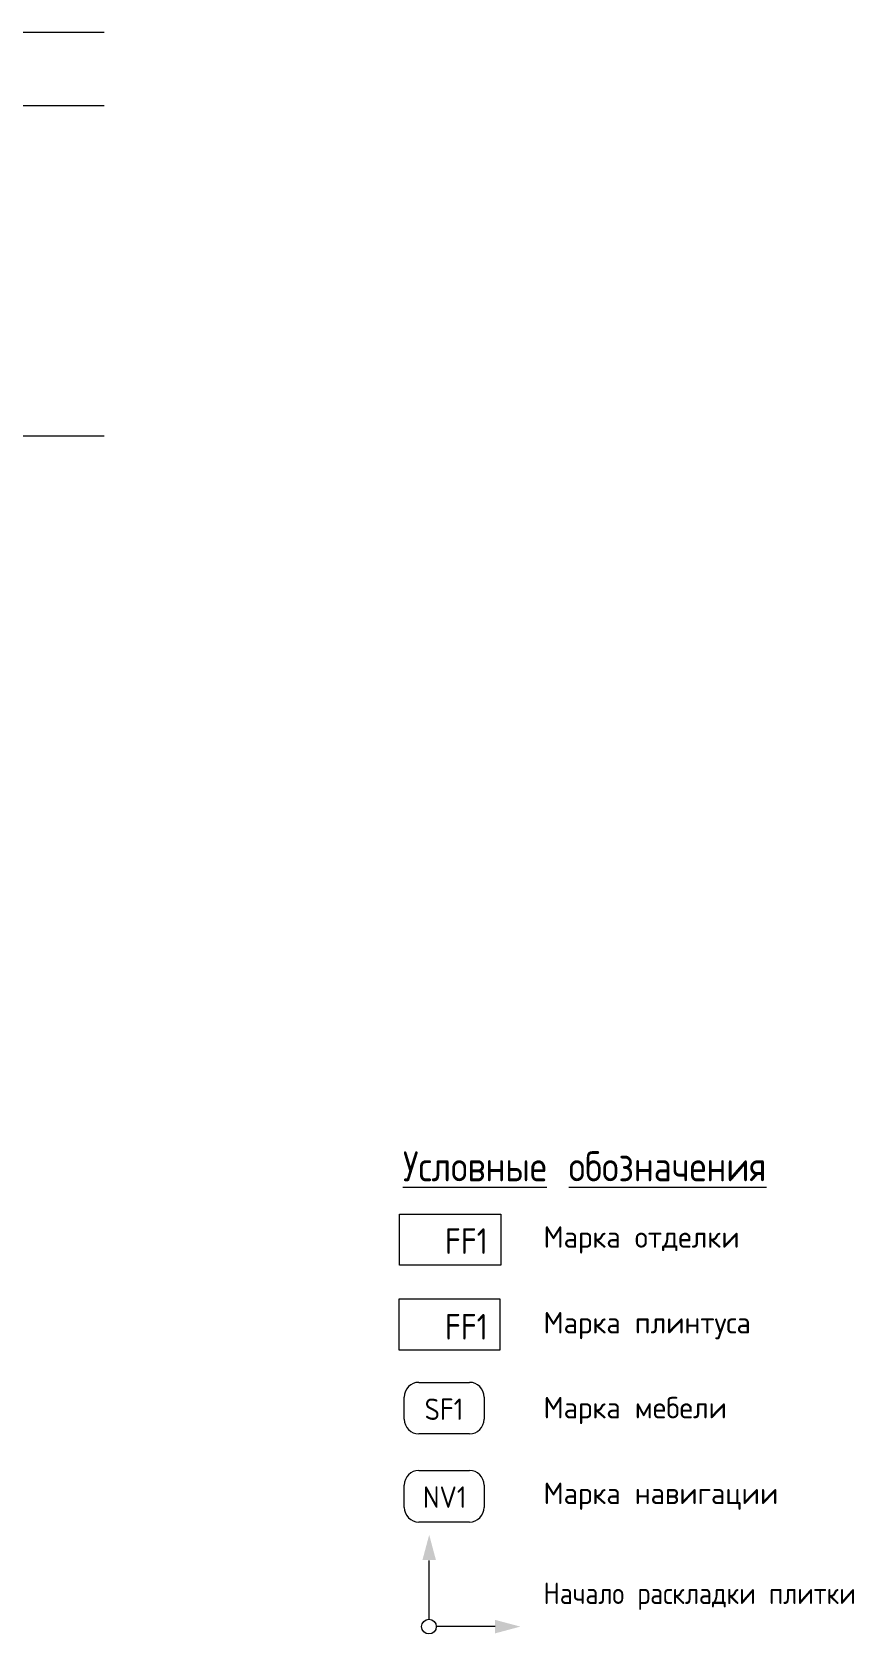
# Model space of a CAD drawing. Header units: millimetres. Extents: x 88919 to 135993, y -1987 to 12871.
# Drawn here: x 101867 to 108582, y -1987 to 11100 of the extents above; entities that cross this region are included whole.
import ezdxf

# ---------------------------------------------------------------- set-up
doc = ezdxf.new("R2010")
doc.units = ezdxf.units.MM
for name, color, linetype, lineweight in [('A-DETL', 7, 'Continuous', 9), ('G-ANNO-TEXT', 7, 'Continuous', 9), ('Оси', 7, 'Continuous', 9)]:
    doc.layers.add(name, color=color, linetype=linetype, lineweight=lineweight)
for name, color, linetype, lineweight, true_color in [('A-DETL-GENF-1', 1, 'Continuous', 9, 0xff0000), ('G-ANNO-TEXT-1', 7, 'Continuous', 9, 0x3c3c3c), ('G-ANNO-TEXT-2', 7, 'Continuous', 9, 0x008000), ('G-ANNO-TEXT-3', 1, 'Continuous', 9, 0xff0000)]:
    doc.layers.add(name, color=color, linetype=linetype, lineweight=lineweight, true_color=true_color)
doc.styles.add('GOST Common_1', font='GOST_Common.ttf', dxfattribs={"height": 175})
doc.styles.add('GOST Common_2', font='GOST_Common.ttf', dxfattribs={"width": 0.9, "height": 210})
doc.styles.add('GOST Common_3', font='GOST_Common.ttf', dxfattribs={"width": 0.9, "height": 245})
doc.styles.add('GOST Common_4', font='GOST_Common.ttf', dxfattribs={"width": 0.9, "height": 175})
doc.styles.add('ISOCPEUR_1', font='isocpeur.ttf', dxfattribs={"width": 0.9, "height": 175})

msp = doc.modelspace()

# ---------------------------------------------------------------- hatches: boundary and pattern name
at = {"layer": 'A-DETL-GENF-1'}
for points in [[(105056, -1383.9), (105166.6, -1383.9), (105111.3, -1177.4)], [(105649.5, -1982.5), (105856, -1927.2), (105649.5, -1871.9)]]:
    msp.add_hatch(color=256, dxfattribs=at).paths.add_polyline_path(points)

# ---------------------------------------------------------------- linework, layer by layer
at = {"layer": 'A-DETL'}
for p, q in [((104867.2, 750.1), (105687.2, 750.1)), ((104867.2, 330.1), (104867.2, 750.1)), ((105687.2, 750.1), (105687.2, 330.1)), ((105687.2, 330.1), (104867.2, 330.1)), ((105027.2, 68.3), (105439.7, 68.3)), ((104907.2, -233.3), (104907.2, -51.7)), ((105559.7, -51.7), (105559.7, -233.3)), ((105439.7, -353.3), (105027.2, -353.3)), ((105027.2, -651.3), (105439.7, -651.3)), ((104907.2, -953), (104907.2, -771.3)), ((105559.7, -771.3), (105559.7, -953)), ((105439.7, -1073), (105027.2, -1073)), ((105109.5, -1387.2), (105109.5, -1867.2)), ((105649.5, -1927.2), (105169.5, -1927.2))]:
    msp.add_line(p, q, dxfattribs=at)
msp.add_circle((105109.5, -1927.2), 60, dxfattribs=at)
for centre, start, end in [((105027.2, -51.7), 90, 180), ((105439.7, -51.7), 0, 90), ((105027.2, -233.3), 180, 270), ((105439.7, -233.3), 270, 0), ((105027.2, -771.3), 90, 180), ((105439.7, -771.3), 0, 90), ((105027.2, -953), 180, 270), ((105439.7, -953), 270, 0)]:
    msp.add_arc(centre, 120, start, end, dxfattribs=at)
at = {"layer": 'G-ANNO-TEXT-1', "flags": 128}
msp.add_lwpolyline([(104868.7, 1441.6), (105695.8, 1441.6), (105695.8, 1024.4), (104868.7, 1024.4)], close=True, dxfattribs=at)
at = {"layer": 'Оси'}
for p, q in [((99956.6, 11100), (102456.6, 11100)), ((99956.6, 10500), (102456.6, 10500)), ((99956.6, 7800), (102456.6, 7800))]:
    msp.add_line(p, q, dxfattribs=at)

# ---------------------------------------------------------------- texts
at = {"layer": 'G-ANNO-TEXT', "attachment_point": 1}
for s, insert, char_height, width, style in [('\\LУсловные', (104896.7, 1955.6), 245, 1550.544, 'GOST Common_3'), ('\\L\\fGOST Common|b0|i0|c204|p34|;\\W.9;\\L ', (106176, 1955.6), 245, 90.911, 'GOST Common_3'), ('\\Lобозначения', (106251, 1955.6), 245, 2111.164, 'GOST Common_3'), ('Начало', (106045.4, -1567.6), 175, 863.658, 'GOST Common_4'), ('\\fGOST Common|b0|i0|c204|p34|;\\W.9; ', (106758, -1567.6), 175, 65.658, 'GOST Common_4'), ('\\fGOST Common|b0|i0|c204|p34|;\\W.9; ', (107833.1, -1567.6), 175, 65.658, 'GOST Common_4'), ('раскладки', (106812.1, -1567.6), 175, 1237.405, 'GOST Common_4'), ('плитки', (107887.3, -1567.6), 175, 853.557, 'GOST Common_4')]:
    msp.add_mtext(s, dxfattribs=dict(at, insert=insert, char_height=char_height, width=width, style=style))
at = {"layer": 'G-ANNO-TEXT-1', "attachment_point": 1}
for s, insert, char_height, width, style in [('   FF1   ', (104896.7, 1327.3), 210, 929.316, 'GOST Common_2'), ('Марка', (106045.4, 1343.2), 175, 830.548, 'GOST Common_1'), ('\\fGOST Common|b0|i0|c204|p34|; ', (106730.7, 1343.2), 175, 72.954, 'GOST Common_1'), ('отделки', (106790.8, 1343.2), 175, 1099.915, 'GOST Common_1'), ('Марка', (106045.4, 643.2), 175, 830.548, 'GOST Common_1'), ('\\fGOST Common|b0|i0|c204|p34|; ', (106730.7, 643.2), 175, 72.954, 'GOST Common_1'), ('плинтуса', (106790.8, 643.2), 175, 1245.822, 'GOST Common_1'), ('Марка', (106045.4, -50.9), 175, 830.548, 'GOST Common_1'), ('\\fGOST Common|b0|i0|c204|p34|; ', (106730.7, -50.9), 175, 72.954, 'GOST Common_1'), ('мебели', (106790.8, -50.9), 175, 925.949, 'GOST Common_1'), ('Марка', (106045.4, -750.9), 175, 830.548, 'GOST Common_1'), ('\\fGOST Common|b0|i0|c204|p34|; ', (106730.7, -750.9), 175, 72.954, 'GOST Common_1'), ('навигации', (106790.8, -750.9), 175, 1414.177, 'GOST Common_1')]:
    msp.add_mtext(s, dxfattribs=dict(at, insert=insert, char_height=char_height, width=width, style=style))
at = {"layer": 'G-ANNO-TEXT-2', "char_height": 175, "attachment_point": 1, "style": 'ISOCPEUR_1'}
for s, insert, width in [('SF1', (105074.1, -63.7), 383.848), ('NV1', (105060.2, -782), 419.202)]:
    msp.add_mtext(s, dxfattribs=dict(at, insert=insert, width=width))
at = {"layer": 'G-ANNO-TEXT-3', "insert": (104896.7, 627.3), "char_height": 210, "width": 929.316, "attachment_point": 1, "style": 'GOST Common_2'}
msp.add_mtext('   FF1   ', dxfattribs=at)

doc.saveas('drawing.dxf')
